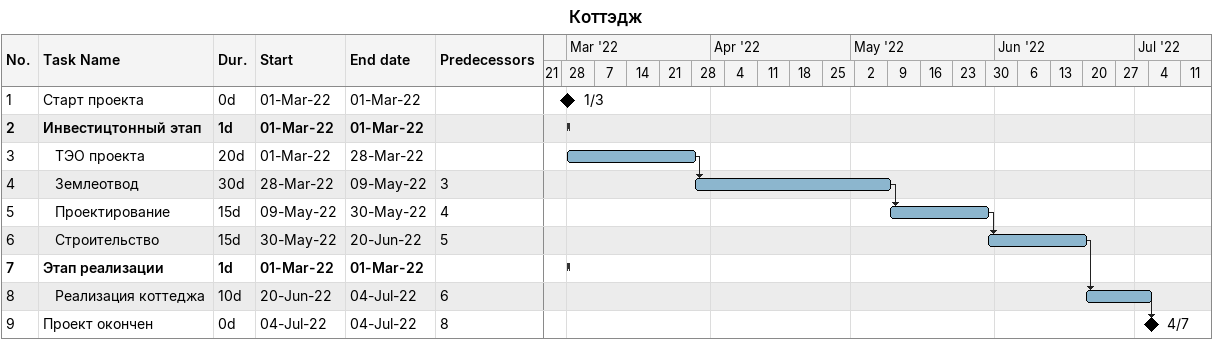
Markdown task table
Коттэдж

| ID | Level | Task | Duration | Start | Finish | Predecessors |
|---|---|---|---|---|---|---|
| 1 | 1 | Старт проекта | 0d | 2022-03-01 | 2022-03-01 |  |
| 2 | 1 | **Инвестицтонный этап** | 1d | 2022-03-01 | 2022-03-01 |  |
| 3 | 2 | ТЭО проекта | 20d | 2022-03-01 | 2022-03-28 |  |
| 4 | 2 | Землеотвод | 30d | 2022-03-28 | 2022-05-09 | 3 |
| 5 | 2 | Проектирование | 15d | 2022-05-09 | 2022-05-30 | 4 |
| 6 | 2 | Строительство | 15d | 2022-05-30 | 2022-06-20 | 5 |
| 7 | 1 | **Этап реализации** | 1d | 2022-03-01 | 2022-03-01 |  |
| 8 | 2 | Реализация коттеджа | 10d | 2022-06-20 | 2022-07-04 | 6 |
| 9 | 1 | Проект окончен | 0d | 2022-07-04 | 2022-07-04 | 8 |
